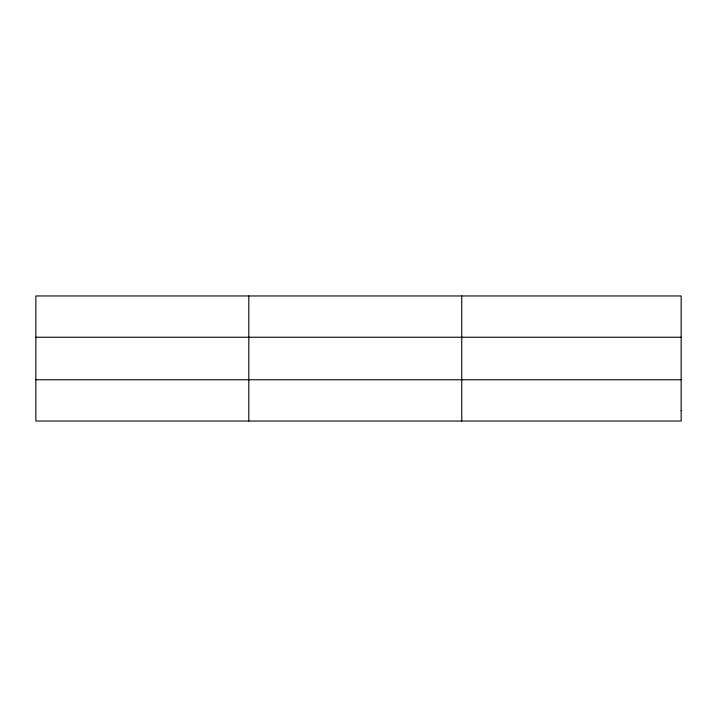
<?xml version="1.0" encoding="UTF-8"?>
<svg xmlns="http://www.w3.org/2000/svg" width="717" height="717" viewBox="0 0 717 717"><rect width="100%" height="100%" fill="white"/><g stroke="black" fill="none" stroke-linecap="round" stroke-linejoin="round"><path stroke-width="1.08" d="M248.799 295.96L248.799 421.04M461.748 295.96L461.748 421.04M35.85 337.232L681.15 337.232M35.85 379.768L681.15 379.768M681.15 410.724L681.15 421.04L35.85 421.04L35.85 295.96L681.15 295.96L681.15 410.724"/></g></svg>
